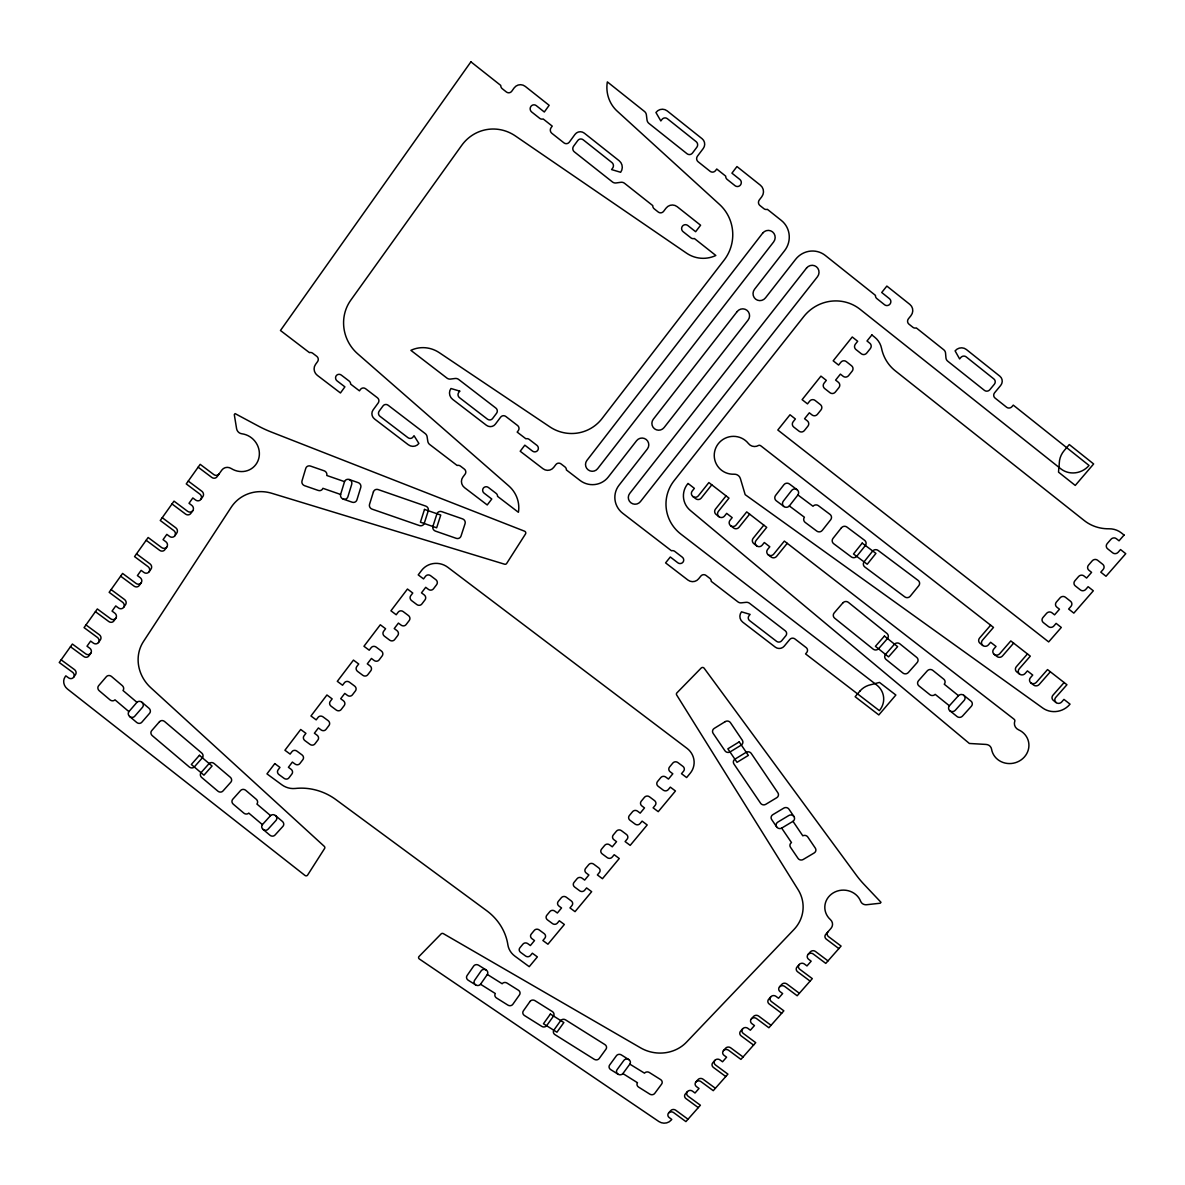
<?xml version="1.0" encoding="UTF-8"?>
<svg xmlns="http://www.w3.org/2000/svg" width="1185" height="1185" viewBox="0 0 1185 1185"><rect width="100%" height="100%" fill="white"/><g stroke="black" fill="none" stroke-linecap="round" stroke-linejoin="round"><path stroke-width="1.5" d="M198.147 467.186L211.789 477.422A3.91 3.659 47.5 0 0 217.033 476.785L221.891 470.015A7.362 6.932 47.4 0 1 231.223 468.519A19.464 18.353 48.7 0 0 258.582 459.128A19.464 18.353 48.7 0 0 241.814 433.769A5.866 5.54 50.3 0 1 236.6 428.703L234.289 414.602L235.104 413.609L257.693 425.711A119.729 113.908 58.4 0 0 271.232 432.007L524.555 531.191A1.911 1.866 31.2 0 1 525.503 533.961L506.676 563.438A1.911 1.852 30.1 0 1 504.543 564.193L271.824 493.301A38.364 36.187 43.4 0 0 231.194 507.284L143.444 641.559A37.49 34.676 38.1 0 0 150.821 687.744L324.26 846.327A1.822 1.689 26.2 0 1 324.601 848.475L307.596 875.108A1.807 1.659 26.1 0 1 304.975 875.434L67.456 689.018A9.347 8.517 39.2 0 1 65.145 676.798L65.827 675.85L68.567 677.85A3.762 3.436 39.5 0 0 73.603 677.287L75.514 674.62A3.777 3.436 39.6 0 0 74.477 669.599L61.146 659.838M85.972 624.925L99.362 634.76A3.792 3.481 40.6 0 1 100.384 639.841L98.459 642.537A3.792 3.481 40.5 0 1 93.393 643.114L90.638 641.1L87.009 646.195L89.749 648.21A3.777 3.466 40.2 0 1 90.786 653.276L88.86 655.942A3.777 3.466 40.1 0 1 83.809 656.534L70.463 646.729M111.109 589.597L124.543 599.536A3.822 3.525 41.8 0 1 125.551 604.661L123.61 607.387A3.807 3.511 41.7 0 1 118.5 607.979L115.745 605.935L112.057 611.09L114.812 613.134A3.807 3.511 41.3 0 1 115.834 618.244L113.893 620.955A3.807 3.496 41.2 0 1 108.798 621.547L95.407 611.667M136.527 553.854L150.021 563.882A3.836 3.555 43.1 0 1 151.013 569.067L149.058 571.822A3.836 3.555 43 0 1 143.903 572.429L141.133 570.37L137.416 575.584L140.185 577.643A3.836 3.54 42.6 0 1 141.193 582.798L139.223 585.553A3.822 3.54 42.5 0 1 134.098 586.145L120.633 576.177M162.241 517.682L175.795 527.799A3.866 3.599 44.6 0 1 176.787 533.043L174.802 535.827A3.866 3.599 44.5 0 1 169.618 536.45L166.833 534.376L163.056 539.649L165.841 541.723A3.851 3.585 44 0 1 166.848 546.952L164.863 549.721A3.851 3.585 43.9 0 1 159.694 550.344L146.17 540.286M188.267 481.08L201.88 491.286A3.896 3.644 46.4 0 1 202.872 496.589L200.843 499.403A3.881 3.644 46.3 0 1 195.629 500.04L192.829 497.952L189.022 503.284L191.807 505.388A3.881 3.629 45.7 0 1 192.799 510.661L190.785 513.46A3.881 3.629 45.6 0 1 185.586 514.097L172.003 503.951M629.827 1064.13L622.999 1073.447A3.57 3.229 10.1 0 1 618.096 1074.232L610.66 1069.581A3.57 3.244 10.4 0 1 609.623 1065.048L616.422 1055.716A3.57 3.244 10.2 0 1 621.355 1054.917L628.805 1059.597A3.57 3.244 9.8 0 1 629.827 1064.13L644.507 1073.166A3.57 3.244 9 0 1 649.336 1072.499L660.608 1079.579A3.57 3.229 8.5 0 1 661.615 1084.097L654.757 1093.37A3.555 3.229 8.8 0 1 649.839 1094.155L638.582 1087.089A3.555 3.229 9.2 0 1 637.471 1082.72L622.91 1073.58M711.8 484.813L701.239 498.085A3.896 3.851 -1.8 0 1 695.773 498.737L692.855 496.485A3.896 3.851 -1.2 0 1 692.188 491.079L694.366 488.353L688.026 483.436L687.522 484.072A19.36 19.093 -3 0 0 690.248 510.394L969.36 743.469L985.994 744.432A6.132 5.747 -12.6 0 1 991.564 749.142A18.856 17.627 -13.8 0 0 1021.189 759.852A18.856 17.627 -13.8 0 0 1018.596 729.827A7.732 7.228 -15.2 0 1 1014.849 720.954L1014.79 720.125A5.792 5.421 -14.8 0 0 1013.59 718.836L784.351 541.086L773.687 554.15A3.896 3.792 -9.4 0 1 768.221 554.787A3.896 3.792 -9.4 0 1 767.613 549.455L769.806 546.774L764.325 542.523L762.133 545.218A3.896 3.807 -8.7 0 1 756.667 545.855L753.779 543.619A3.896 3.807 -8.5 0 1 753.171 538.271L763.807 525.148M726.064 495.878L715.473 509.106A3.896 3.836 -5 0 0 716.125 514.483L719.028 516.734A3.896 3.822 -5.3 0 0 724.494 516.082L726.672 513.372L732.182 517.638L730.004 520.333A3.896 3.822 -6.6 0 0 730.627 525.71L733.53 527.947A3.896 3.822 -6.9 0 0 738.996 527.31L749.616 514.142M871.879 334.94L867.005 340.999L869.805 343.22A3.881 3.762 -44.4 0 1 870.338 348.583L866.694 353.115A3.866 3.762 -43.9 0 1 861.317 353.782L855.911 349.501A3.881 3.777 -44.7 0 1 855.377 344.139L857.673 341.28L852.252 336.984L833.188 360.818L838.595 365.084L840.876 362.24A3.851 3.762 -42.6 0 1 846.238 361.558L851.63 365.824A3.851 3.762 -41.8 0 1 852.163 371.157L848.549 375.66A3.851 3.748 -41.2 0 1 843.202 376.326L840.402 374.119L835.603 380.104L838.387 382.296A3.836 3.748 -39.5 0 1 838.936 387.599L835.336 392.072A3.822 3.748 -38.8 0 1 830.004 392.739L824.612 388.502A3.822 3.748 -39.6 0 1 824.064 383.199L826.33 380.37L820.938 376.119L802.112 399.656L807.489 403.878L809.74 401.063A3.807 3.733 -36.4 0 1 815.058 400.411L820.435 404.633A3.807 3.733 -35.6 0 1 820.998 409.906L817.413 414.335A3.807 3.733 -34.8 0 1 812.11 415.002L809.325 412.81L804.585 418.72L807.355 420.897A3.792 3.718 -32.3 0 1 807.918 426.156L804.363 430.57A3.792 3.718 -31.3 0 1 799.075 431.207L793.713 427.015A3.792 3.718 -31.9 0 1 793.15 421.771L795.387 418.972L790.01 414.765L777.819 430.007L1048.666 641.914L1061.301 627.457L1056.116 623.384L1053.806 626.05A3.777 3.54 -21.3 0 1 1048.518 626.628L1043.333 622.569A3.777 3.555 -21.4 0 1 1042.948 617.533L1046.607 613.326A3.777 3.555 -21.7 0 1 1051.895 612.734L1054.576 614.852L1059.479 609.223L1056.798 607.105A3.792 3.57 -22.6 0 1 1056.398 602.054L1060.086 597.818A3.792 3.57 -23 0 1 1065.389 597.225L1070.588 601.313A3.792 3.57 -22.9 0 1 1070.973 606.365L1068.633 609.031L1073.832 613.119L1093.325 590.797L1088.126 586.693L1085.786 589.389A3.807 3.57 -24.2 0 1 1080.468 589.982L1075.254 585.879A3.807 3.585 -24.4 0 1 1074.884 580.798L1078.587 576.532A3.807 3.585 -24.7 0 1 1083.919 575.925L1086.615 578.058L1091.578 572.355L1088.882 570.222A3.822 3.599 -25.6 0 1 1088.511 565.126L1092.229 560.831A3.836 3.599 -25.9 0 1 1097.577 560.224L1102.791 564.356A3.836 3.599 -25.8 0 1 1103.161 569.467L1100.791 572.162L1106.005 576.28L1125.75 553.691L1120.521 549.559L1118.151 552.269A3.851 3.599 -27 0 1 1112.789 552.891L1107.56 548.744A3.851 3.614 -27.2 0 1 1107.205 543.604L1110.967 539.293A3.851 3.614 -27.5 0 1 1116.329 538.671L1119.04 540.819L1124.061 535.057M787.24 543.322L776.575 556.387A3.896 3.792 -9.6 0 1 771.109 557.024L768.221 554.787M990.645 625.206L979.58 638.048A3.925 3.718 -17.9 0 0 980.039 643.307L982.869 645.514A3.925 3.718 -17.9 0 0 988.379 644.907L990.645 642.27L996.022 646.462L993.741 649.084A3.925 3.703 -17.8 0 0 994.185 654.327L997.015 656.534A3.925 3.703 -17.8 0 0 1002.525 655.927L1013.634 643.129M1027.469 653.942L1016.345 666.696A3.925 3.688 -17.8 0 0 1016.774 671.925L1019.604 674.117A3.925 3.688 -17.8 0 0 1025.099 673.524L1027.395 670.903L1032.727 675.065L1030.446 677.687A3.925 3.688 -17.7 0 0 1030.861 682.886L1033.676 685.078A3.925 3.673 -17.7 0 0 1039.186 684.486L1050.34 671.791M838.862 948.592L826.286 939.142A3.703 3.422 0 0 1 825.752 934.328L831.04 928.299A7.006 6.488 0 0 0 830.418 919.619A18.516 17.168 -1.2 0 1 833.262 892.883A18.516 17.168 -1.2 0 1 860.71 901.385A5.569 5.17 -2.4 0 0 866.576 904.733L880.233 903.222L880.988 902.303L864.828 885.21A113.612 105.924 -8.6 0 1 856 874.737L704.142 668.221A1.896 1.822 4.1 0 0 701.209 668.014L676.916 692.855A1.881 1.807 6.8 0 0 676.679 695.017L798.127 889.728A36.794 34.217 2.7 0 1 793.92 929.558L686.471 1042.193A35.965 32.928 8.5 0 1 640.641 1047.881L443.353 933.647A1.807 1.659 19.1 0 0 441.131 933.899L419.016 956.502A1.792 1.644 19.6 0 0 419.357 958.991L658.86 1121.528A8.873 8.014 8.3 0 0 671.021 1120.269L671.762 1119.425L669.229 1117.573A3.57 3.229 8 0 1 668.607 1113.011L670.695 1110.641A3.585 3.229 8 0 1 675.702 1110.212L688.026 1119.233M715.385 1088.274L703.031 1079.179A3.599 3.259 6.8 0 0 697.98 1079.624L695.862 1082.024A3.599 3.259 6.9 0 0 696.469 1086.615L699.017 1088.482L695.017 1093.014L692.484 1091.148A3.585 3.259 7.3 0 0 687.448 1091.592L685.345 1093.977A3.585 3.244 7.4 0 0 685.952 1098.569L698.291 1107.62M743.069 1056.976L730.656 1047.792A3.629 3.303 5.6 0 0 725.561 1048.251L723.428 1050.665A3.614 3.303 5.7 0 0 724.02 1055.317L726.583 1057.198L722.539 1061.79L719.991 1059.908A3.614 3.288 6.1 0 0 714.91 1060.353L712.792 1062.767A3.614 3.288 6.2 0 0 713.385 1067.404L725.768 1076.528M771.05 1025.306L758.593 1016.049A3.644 3.333 4.2 0 0 753.467 1016.523L751.32 1018.967A3.644 3.333 4.3 0 0 751.897 1023.662L754.46 1025.558L750.372 1030.195L747.809 1028.299A3.629 3.318 4.7 0 0 742.699 1028.758L740.551 1031.202A3.629 3.318 4.9 0 0 741.143 1035.883L753.571 1045.081M799.357 993.282L786.855 983.95A3.673 3.377 2.7 0 0 781.7 984.424L779.508 986.898A3.673 3.362 2.8 0 0 780.071 991.638L782.648 993.563L778.515 998.259L775.953 996.333A3.659 3.362 3.3 0 0 770.798 996.807L768.635 999.281A3.659 3.348 3.4 0 0 769.198 1004.006L781.67 1013.293M827.989 960.887L815.443 951.466A3.688 3.407 1 0 0 810.244 951.955L808.037 954.473A3.688 3.407 1.1 0 0 808.585 959.258L811.162 961.198L806.985 965.938L804.408 964.012A3.688 3.392 1.6 0 0 799.223 964.486L797.031 966.99A3.688 3.392 1.8 0 0 797.579 971.759L810.11 981.121M1064.115 682.545L1052.947 695.21A3.925 3.673 -17.6 0 0 1053.346 700.394L1056.146 702.587A3.925 3.659 -17.6 0 0 1061.656 701.994L1063.952 699.402L1070.04 704.142L1069.522 704.734A19.493 18.234 -17.8 0 1 1042.785 708.052L745.172 494.663L740.403 478.636A6.221 6.132 -12.6 0 0 734.152 474.207A19.138 18.916 -17.9 0 1 716.021 447.426A19.138 18.916 -17.9 0 1 748.476 443.59A7.851 7.747 -25.6 0 0 758.726 445.367L759.6 445.264A5.881 5.792 -22.9 0 1 761.244 446.152L993.489 627.413L982.409 640.255A3.925 3.718 -17.9 0 0 982.869 645.514M349.19 479.51L358.24 482.65A3.866 3.703 44.6 0 1 360.758 487.479L356.907 499.922A3.851 3.688 43.7 0 1 352.212 502.218L343.176 499.092A3.851 3.688 44.2 0 1 340.658 494.278L344.479 481.821A3.866 3.688 45.1 0 1 349.19 479.51A3.866 3.688 45.1 0 1 351.708 484.339L347.886 496.796A3.851 3.688 44.2 0 1 343.176 499.092M344.539 481.643L326.793 475.481A3.866 3.688 46.3 0 0 324.201 470.83L310.455 466.06A3.881 3.688 46.8 0 0 305.76 468.386L302.012 480.873A3.866 3.673 45.9 0 0 304.56 485.687L318.261 490.442A3.866 3.673 45.3 0 0 322.898 488.309L340.613 494.456M480.532 984.246L495.3 993.519A3.585 3.274 15.7 0 0 496.5 997.977L507.921 1005.132A3.585 3.274 15.2 0 0 512.824 1004.317L519.504 994.837A3.585 3.288 15 0 0 518.408 990.23L506.958 983.046A3.585 3.288 15.6 0 0 502.144 983.743L487.346 974.455M475.718 984.942L468.179 980.202A3.585 3.288 17.2 0 1 467.053 975.596L473.659 966.056A3.585 3.303 17 0 1 478.577 965.227L486.146 969.967A3.585 3.303 16.6 0 1 487.257 974.588L480.621 984.113A3.585 3.288 16.8 0 1 475.718 984.942A3.585 3.288 16.8 0 1 474.592 980.336L481.214 970.796A3.585 3.303 16.6 0 1 486.131 969.967M783.981 506.543L776.279 500.781A3.896 3.822 -16.7 0 1 775.582 495.434L783.922 484.709A3.91 3.836 -19.3 0 1 789.388 483.954L797.105 489.731A3.91 3.822 -19.3 0 1 797.801 495.108L789.432 505.802A3.896 3.822 -16.8 0 1 783.981 506.543A3.896 3.822 -16.8 0 1 783.285 501.196L791.624 490.486A3.91 3.822 -19.3 0 1 797.105 489.731M797.905 494.945L812.999 506.262A3.91 3.807 -19.1 0 1 818.361 505.654L830.018 514.394A3.91 3.807 -19 0 1 830.685 519.741L822.286 530.376A3.896 3.792 -17.1 0 1 816.821 531.117L805.178 522.407A3.896 3.807 -17 0 1 804.393 517.223L789.314 505.951M871.716 334.807L874.678 337.162A20.234 19.686 -43.7 0 1 881.566 348.405A40.868 39.431 -43.5 0 0 895.282 370.831L1084.275 520.57A40.631 38.187 -30.6 0 0 1108.997 528.791A20.101 18.856 -27 0 1 1121.351 532.894L1124.209 535.176M949.378 705.771L935.187 694.366A3.851 3.644 -12.8 0 1 929.899 694.706L918.893 685.863A3.851 3.659 -12.6 0 1 918.508 680.708L927.307 670.814A3.866 3.659 -13.6 0 1 932.743 670.325L943.778 679.198A3.866 3.659 -13.7 0 1 944.267 684.219L958.472 695.654M949.881 710.763L957.095 716.555A3.851 3.629 -13 0 0 962.501 716.081L971.359 706.275A3.851 3.629 -13.9 0 0 971.004 701.135L963.775 695.314A3.851 3.644 -13.9 0 0 958.354 695.788L949.511 705.623A3.851 3.629 -13 0 0 949.866 710.763A3.851 3.629 -13 0 0 955.288 710.274L964.131 700.453A3.851 3.644 -13.9 0 0 963.775 695.314M141.919 702.275L149.014 708.289A3.718 3.422 36.6 0 1 149.606 713.281L141.77 722.287A3.718 3.407 36.4 0 1 136.719 722.465L129.624 716.466A3.718 3.407 36.8 0 1 129.017 711.489L136.838 702.453A3.718 3.422 37 0 1 141.919 702.275A3.718 3.422 37 0 1 142.526 707.267L134.69 716.288A3.718 3.407 36.8 0 1 129.624 716.466M275.498 815.591A3.659 3.377 29 0 1 276.001 820.45L268.062 829.204A3.644 3.362 29 0 1 263.011 829.352A3.644 3.362 29 0 1 262.507 824.508L270.447 815.739A3.659 3.377 29 0 1 275.498 815.591L282.445 821.472A3.659 3.362 28.5 0 1 282.948 826.33L274.994 835.069A3.644 3.362 28.5 0 1 269.943 835.218L263.011 829.352M136.956 702.335L123.018 690.514A3.733 3.422 38.1 0 0 122.307 685.641L111.479 676.457A3.733 3.422 38.7 0 0 106.398 676.65L98.607 685.745A3.733 3.422 38.5 0 0 99.244 690.751L110.042 699.891A3.733 3.407 37.9 0 0 114.989 699.831L128.913 711.622M270.565 815.621L256.923 804.052A3.659 3.377 30.2 0 0 256.301 799.297L245.71 790.306A3.673 3.377 30.8 0 0 240.644 790.469L232.734 799.297A3.659 3.377 30.8 0 0 233.267 804.171L243.829 813.117A3.659 3.362 30.1 0 0 248.761 813.088L262.389 824.627M781.67 828.108L791.476 842.565A3.718 3.481 0.3 0 0 790.499 847.275L798.053 858.414A3.718 3.481 0.1 0 0 803.178 859.495L814.169 852.963A3.718 3.481 -0.7 0 0 815.339 848.164L807.77 836.98A3.733 3.496 -0.5 0 0 802.793 835.81L792.987 821.338M776.679 826.937L771.672 819.546A3.733 3.511 0.9 0 1 772.798 814.702L783.803 808.096A3.733 3.511 0.1 0 1 788.958 809.162L793.98 816.583A3.733 3.511 0 0 1 792.824 821.427L781.833 828.019A3.718 3.496 0.8 0 1 776.679 826.937A3.718 3.496 0.8 0 1 777.819 822.109L788.825 815.502A3.733 3.511 0 0 1 793.98 816.583M756.667 545.855A3.896 3.807 -8.7 0 1 756.06 540.508L766.71 527.384L746.713 511.89L736.092 525.059A3.896 3.822 -6.6 0 1 730.627 525.71M719.028 516.734A3.896 3.822 -5.3 0 1 718.391 511.357L728.982 498.13L708.882 482.562L698.32 495.834A3.896 3.851 -1.2 0 1 692.855 496.485M73.603 677.287A3.762 3.436 39.5 0 0 72.566 672.265L59.25 662.504L72.374 644.048L85.72 653.853A3.777 3.466 40.2 0 0 90.786 653.276M98.459 642.537A3.792 3.481 40.5 0 0 97.437 637.456L84.061 627.62L97.333 608.957L110.738 618.837A3.807 3.511 41.3 0 0 115.834 618.244M123.61 607.387A3.807 3.511 41.7 0 0 122.588 602.247L109.153 592.322L122.588 573.436L136.053 583.42A3.836 3.54 42.6 0 0 141.193 582.798M149.058 571.822A3.836 3.555 43 0 0 148.051 566.637L134.557 556.609L148.14 537.501L161.664 547.574A3.851 3.585 44 0 0 166.848 546.952M174.802 535.827A3.866 3.599 44.5 0 0 173.795 530.584L160.256 520.482L174.002 501.136L187.585 511.298A3.881 3.629 45.7 0 0 192.799 510.661M200.843 499.403A3.881 3.644 46.3 0 0 199.865 494.115L186.252 483.91L200.176 464.342L213.818 474.592A3.91 3.673 47.6 0 0 219.062 473.941M668.607 1113.011A3.57 3.229 8 0 1 673.613 1112.582L685.922 1121.602L700.394 1105.235L688.055 1096.184A3.585 3.259 7.3 0 1 687.448 1091.592M695.862 1082.024A3.599 3.259 6.9 0 1 700.913 1081.579L713.266 1090.674L727.901 1074.128L715.518 1064.989A3.614 3.288 6.1 0 1 714.91 1060.353M723.428 1050.665A3.614 3.303 5.7 0 1 728.523 1050.221L740.921 1059.39L755.719 1042.652L743.291 1033.438A3.629 3.318 4.7 0 1 742.699 1028.758M751.32 1018.967A3.644 3.333 4.3 0 1 756.43 1018.508L768.887 1027.751L783.848 1010.835L771.376 1001.532A3.659 3.362 3.3 0 1 770.798 996.807M779.523 986.898A3.673 3.362 2.8 0 1 784.677 986.424L797.179 995.755L812.303 978.632L799.771 969.271A3.688 3.392 1.6 0 1 799.223 964.486M808.037 954.473A3.688 3.407 1.1 0 1 813.236 953.984L825.782 963.39L841.083 946.074L828.508 936.624A3.703 3.422 -0.1 0 1 827.974 931.795M628.805 1059.597A3.57 3.244 9.8 0 0 623.873 1060.397L617.059 1069.714A3.57 3.229 10.1 0 0 618.096 1074.232M1056.146 702.587A3.925 3.659 -17.6 0 1 1055.746 697.402L1066.93 684.737L1047.525 669.584L1036.371 682.293A3.925 3.688 -17.7 0 1 1030.861 682.886M1019.604 674.117A3.925 3.688 -17.8 0 1 1019.174 668.903L1030.298 656.149L1010.805 640.922L999.696 653.735A3.925 3.703 -17.8 0 1 994.185 654.327M1058.901 467.29L1058.516 472.134L1075.254 485.435L1093.637 463.957L1069.285 444.553L1064.16 450.611A20.338 19.212 -32.1 0 0 1059.286 462.994A40.379 38.438 -31.4 0 1 1058.901 467.29M373.408 491.879L369.542 504.321A3.851 3.688 42.6 0 0 372.06 509.12L419.534 525.592A3.836 3.688 39.3 0 0 424.26 523.311L428.229 510.913A3.851 3.703 40.4 0 0 425.756 506.099L378.133 489.568A3.851 3.703 43.6 0 0 373.408 491.879M424.497 509.417L420.423 522.17L436.658 527.799L440.746 515.06L424.497 509.417M436.909 513.92L432.925 526.318A3.836 3.703 38.1 0 0 435.399 531.087L456.284 538.346A3.822 3.703 36.2 0 0 461.024 536.064L465.053 523.696A3.836 3.718 37.2 0 0 462.594 518.897L441.664 511.624A3.836 3.703 39.1 0 0 436.909 513.92M530.021 1001.458L523.34 1010.923A3.57 3.274 14.3 0 0 524.422 1015.501L541.797 1026.388A3.57 3.259 13.5 0 0 546.715 1025.588L553.439 1016.167A3.585 3.274 13.3 0 0 552.358 1011.575L534.953 1000.644A3.585 3.274 14.1 0 0 530.021 1001.458M470.904 61.827L280.46 330.496L309.448 352.641A3.762 3.585 55.8 0 1 312.751 353.263L316.75 356.315A3.762 3.585 55.6 0 1 317.624 361.514L315.477 364.506A7.821 7.465 54.9 0 0 317.299 375.319L340.45 392.976L344.894 386.858L337.088 380.903A3.748 3.585 54.3 0 1 336.229 375.734A3.748 3.585 54.3 0 1 341.31 375.082L349.116 381.037A3.748 3.585 53.9 0 1 350.642 384.118L359.44 390.843L360.521 389.376A3.733 3.585 53.3 0 1 365.587 388.724L377.408 397.76A3.733 3.585 52.4 0 1 378.237 402.915L373.068 409.98A6.503 6.251 51.1 0 0 374.519 418.957L408.321 444.76A7.717 7.451 48.2 0 0 418.883 443.442L414.024 435.695L413.017 437.043A3.703 3.57 48.7 0 1 407.951 437.665L379.985 416.32A3.718 3.57 51.1 0 1 379.156 411.18L383.051 405.877A3.718 3.585 51.7 0 1 388.132 405.24L425.208 433.577A4.873 4.71 48.2 0 1 427.104 436.776L427.815 441.338A4.858 4.71 47.7 0 0 429.725 444.523L457.129 465.468A3.673 3.57 43.5 0 1 460.417 466.09L464.342 469.082A3.673 3.57 42.9 0 1 465.113 474.163L462.905 477.066A7.643 7.421 41.4 0 0 464.505 487.627L487.228 504.958L491.775 499.018L484.117 493.167A3.659 3.57 39.4 0 1 483.361 488.101A3.659 3.57 39.4 0 1 488.427 487.494L496.085 493.345A3.659 3.555 38.1 0 1 497.552 496.352L518.423 512.305A28.84 28.04 37 0 0 508.795 485.924L357.692 353.811A39.86 38.305 60 0 1 350.76 300.205L461.706 145.37A41.312 39.742 79.2 0 1 515.371 135.949L686.574 253.175A30.766 30.04 -75.8 0 0 715.844 255.486L694.366 238.496A3.881 3.807 -77.3 0 1 690.944 237.874L683.064 231.638A3.896 3.807 -78.7 0 1 682.412 226.187A3.896 3.807 -78.7 0 1 687.759 225.476L695.639 231.712L700.587 225.224L677.153 206.664A8.132 7.94 -81 0 0 666.014 208.175L663.615 211.33A3.91 3.807 -82.8 0 1 658.282 212.056L654.253 208.856A3.91 3.807 -83.4 0 1 652.772 205.612L624.569 183.32A5.155 5.007 -88 0 0 620.866 182.297L616.111 182.949A5.17 5.007 -88.5 0 1 612.408 181.927L574.295 151.813A3.955 3.807 88 0 1 573.555 146.273L577.791 140.511A3.955 3.822 88.6 0 1 583.139 139.771L611.964 162.582A3.94 3.807 -88.9 0 1 612.66 168.107L611.578 169.573L620.644 172.284A8.221 7.954 -88.4 0 0 619.192 160.775L584.309 133.15A6.932 6.68 88.7 0 0 574.947 134.453L569.318 142.141A3.955 3.822 87.3 0 1 563.971 142.881L551.825 133.283A3.97 3.822 86.5 0 1 551.069 127.728L552.24 126.128L543.174 118.959A3.985 3.822 85.9 0 1 539.708 118.322L531.68 111.982A3.985 3.822 85.5 0 1 530.924 106.383A3.985 3.822 85.5 0 1 536.272 105.628L544.315 111.997L549.159 105.317L525.251 86.386A8.339 7.969 84.9 0 0 514.083 87.986L511.757 91.23A3.999 3.822 84.2 0 1 506.41 92L502.292 88.742A4.014 3.822 84 0 1 500.751 85.424L470.904 61.827M550.388 1014.049L543.471 1023.751L556.95 1032.209L563.867 1022.522L550.388 1014.049M560.638 1020.685L553.899 1030.091A3.57 3.259 12.9 0 0 554.98 1034.653L594.277 1059.301A3.57 3.244 11.1 0 0 599.195 1058.516L605.979 1049.169A3.57 3.259 10.9 0 0 604.942 1044.607L565.556 1019.87A3.57 3.274 12.7 0 0 560.638 1020.685M459.736 391.124L458.714 392.502A3.733 3.629 53.4 0 0 459.484 397.671L487.465 419.179A3.718 3.629 50.1 0 0 492.59 418.527L496.589 413.224A3.718 3.629 51 0 0 495.834 408.055L458.699 379.481A4.918 4.784 55 0 0 455.114 378.489L450.537 379.067A4.933 4.784 56.1 0 1 446.952 378.089L410.884 350.345A29.551 28.588 55.3 0 1 439.279 352.671L549.84 426.852A39.194 38.705 54.8 0 0 602.01 418.601L724.109 260.137A40.912 39.994 -77.4 0 0 719.562 204.472L617.192 111.138A31.773 30.469 -84.8 0 1 607.342 81.883L644.462 111.449A5.258 5.066 -84.6 0 1 646.388 114.93L647.01 119.922A5.258 5.066 -83.6 0 0 648.921 123.403L687.093 153.783A3.97 3.836 -79.4 0 0 692.484 153.028L696.839 147.251A3.985 3.836 -78.9 0 0 696.188 141.682L667.362 118.707A3.999 3.851 -82.2 0 0 661.956 119.463L660.845 120.959L655.942 112.501A8.339 8.028 -82.5 0 1 667.214 110.916L702.127 138.749A6.947 6.71 -78.5 0 1 703.253 148.495L697.447 156.183A3.97 3.836 -78 0 0 698.098 161.738L710.156 171.336A3.955 3.836 -76.3 0 0 715.547 170.596L716.747 169.011L725.709 176.15A3.955 3.836 -74.1 0 0 727.16 179.424L735.085 185.734A3.955 3.836 -72.9 0 0 740.477 184.993A3.955 3.836 -72.9 0 0 739.855 179.468L731.93 173.158L736.966 166.552L760.489 185.29A8.236 7.984 -70.3 0 1 761.748 196.799L759.289 199.984A3.94 3.822 -69 0 0 759.896 205.479L763.925 208.693A3.94 3.822 -68.3 0 0 767.376 209.33L781.374 220.469A21.597 21.034 -65.9 0 1 784.603 250.657L754.549 289.258A7.095 6.962 -61.2 0 0 755.645 299.153A7.095 6.962 -61.2 0 0 765.466 297.894L795.579 259.367A21.508 20.945 -57.5 0 1 825.308 255.456L875.463 295.391A3.896 3.777 -49.9 0 0 876.841 298.59L884.603 304.782A3.896 3.777 -48.8 0 0 889.994 304.086A3.896 3.777 -48.8 0 0 889.476 298.694L881.714 292.502L886.854 286.074L909.902 304.456A8.117 7.851 -47 0 1 910.939 315.684L908.436 318.78A3.896 3.762 -45.7 0 0 908.939 324.142L912.88 327.282A3.896 3.762 -45.2 0 0 916.316 327.919L943.764 349.782A5.11 4.918 -41.5 0 1 945.541 353.115L945.956 357.855A5.11 4.918 -41 0 0 947.733 361.188L984.439 390.383A3.881 3.703 -37.7 0 0 989.816 389.732L994.333 384.266A3.881 3.718 -38.2 0 0 993.889 378.963L966.175 356.878A3.881 3.733 -40.5 0 0 960.783 357.544L959.628 358.951L955.095 350.878A8.102 7.791 -40.9 0 1 966.323 349.471L999.888 376.223A6.784 6.488 -38.2 0 1 1000.644 385.495L994.6 392.768A3.881 3.703 -37 0 0 995.044 398.056L1006.643 407.27A3.866 3.703 -36.2 0 0 1012.005 406.618L1013.264 405.122L1089.045 465.468A20.352 19.241 -32.7 0 1 1060.812 468.816L860.132 309.344A40.423 39.446 -46.6 0 0 803.771 316.573L674.146 480.636A38.69 38.113 -2.6 0 0 680.812 534.05L876.752 685.048A19.093 18.175 -8.5 0 1 879.344 710.63L805.563 653.898L806.718 652.52A3.629 3.496 -6.3 0 0 806.185 647.602L794.883 638.908A3.629 3.496 -5.7 0 0 789.773 639.485L784.218 646.166A6.34 6.118 -4.5 0 1 775.316 647.158L742.728 622.14A7.569 7.332 -2.4 0 1 741.514 611.83L750.12 614.393L749.053 615.696A3.629 3.511 -2.8 0 0 749.631 620.644L776.575 641.337A3.629 3.496 -4.6 0 0 781.67 640.774L785.848 635.738A3.629 3.511 -5.3 0 0 785.285 630.82L749.542 603.298A4.784 4.636 -2.7 0 0 746.017 602.335L741.454 602.839A4.784 4.651 -2.4 0 1 737.929 601.876L711.222 581.331A3.644 3.54 1.4 0 0 709.845 578.369L706.008 575.421A3.644 3.555 1.8 0 0 700.898 575.999L698.602 578.843A7.584 7.406 3.5 0 1 687.952 580.072L665.585 562.89L670.295 556.994L677.85 562.801A3.644 3.57 5.2 0 0 682.96 562.208A3.644 3.57 5.2 0 0 682.323 557.202L674.769 551.395A3.644 3.57 6.5 0 0 671.48 550.773L622.717 513.268A20.249 19.967 16.5 0 1 619.029 485.228L647.38 448.952A6.799 6.754 21.7 0 0 646.166 439.472A6.799 6.754 21.7 0 0 636.641 440.642L608.32 476.977A20.323 20.056 32.2 0 1 579.998 480.414L566.386 469.941A3.673 3.614 35.8 0 0 564.934 466.905L561.023 463.898A3.673 3.614 36.9 0 0 555.913 464.52L553.662 467.453A7.673 7.525 38.9 0 1 543.011 468.742L520.2 451.233L524.822 445.175L532.509 451.1A3.688 3.614 42.8 0 0 537.635 450.463A3.688 3.614 42.8 0 0 536.909 445.338L529.206 439.413A3.688 3.614 44.4 0 0 525.888 438.791L517.178 432.095L518.289 430.644A3.703 3.629 47.5 0 0 517.549 425.489L505.817 416.468A3.703 3.629 49.4 0 0 500.692 417.105L495.36 424.171A6.488 6.325 49.5 0 1 486.428 425.282L452.596 399.315A7.777 7.554 53.6 0 1 450.967 388.502L459.736 391.124M274.787 763.599L266.966 773.879L281.778 784.751A18.412 17.108 30 0 0 295.258 788.469L295.435 788.455A54.673 50.451 27.1 0 1 335.918 799.623L486.694 910.702A53.977 49.652 18.3 0 1 507.861 944.712L507.876 944.875A18.056 16.679 15.1 0 0 514.897 956.147L529.236 966.679L537.368 956.902L532.346 953.214L530.391 955.569A3.451 3.185 14.9 0 1 525.592 956.028L520.57 952.325A3.451 3.185 15.2 0 1 519.874 947.822L522.97 944.09A3.451 3.185 15.1 0 1 527.769 943.63L530.376 945.541L534.509 940.564L531.902 938.638A3.466 3.2 14.8 0 1 531.221 934.121L534.317 930.373A3.466 3.2 14.7 0 1 539.145 929.899L544.182 933.617A3.466 3.2 14.4 0 1 544.863 938.15L542.893 940.52L547.929 944.223L564.356 924.478L559.32 920.76L557.335 923.13A3.466 3.214 14 0 1 552.506 923.604L547.455 919.871A3.466 3.214 14.3 0 1 546.774 915.324L549.899 911.546A3.466 3.229 14.1 0 1 554.743 911.072L557.365 913.013L561.542 907.977L558.92 906.036A3.481 3.229 13.8 0 1 558.254 901.459L561.379 897.682A3.481 3.244 13.7 0 1 566.252 897.193L571.303 900.941A3.481 3.244 13.4 0 1 571.97 905.518L569.985 907.917L575.036 911.65L591.656 891.683L586.59 887.921L584.59 890.335A3.496 3.259 12.8 0 1 579.717 890.809L574.651 887.047A3.496 3.259 13.2 0 1 573.984 882.455L577.139 878.633A3.496 3.259 13 0 1 582.028 878.144L584.649 880.099L588.886 875.004L586.249 873.049A3.496 3.274 12.6 0 1 585.583 868.442L588.767 864.606A3.496 3.274 12.5 0 1 593.655 864.117L598.736 867.894A3.496 3.274 12.2 0 1 599.388 872.515L597.388 874.93L602.454 878.707L619.266 858.503L614.185 854.711L612.156 857.155A3.511 3.288 11.5 0 1 607.253 857.644L602.158 853.852A3.511 3.288 11.9 0 1 601.506 849.201L604.706 845.349A3.511 3.303 11.7 0 1 609.623 844.846L612.26 846.816L616.541 841.661L613.889 839.691A3.525 3.303 11.2 0 1 613.252 835.025L616.467 831.144A3.525 3.318 11.1 0 1 621.384 830.641L626.495 834.462A3.525 3.318 10.7 0 1 627.132 839.128L625.102 841.572L630.183 845.379L647.188 824.953L642.092 821.116L640.048 823.575A3.525 3.333 9.9 0 1 635.101 824.093L629.99 820.257A3.54 3.333 10.3 0 1 629.353 815.561L632.583 811.666A3.54 3.333 10.1 0 1 637.545 811.147L640.181 813.147L644.507 807.918L641.87 805.933A3.54 3.348 9.6 0 1 641.233 801.223L644.477 797.298A3.54 3.348 9.3 0 1 649.439 796.779L654.564 800.63A3.54 3.348 9 0 1 655.187 805.356L653.128 807.829L658.238 811.666L675.45 790.987L670.325 787.136L668.251 789.625A3.555 3.362 8.1 0 1 663.274 790.143L658.149 786.277A3.555 3.362 8.4 0 1 657.527 781.537L660.8 777.582A3.555 3.377 8.2 0 1 665.777 777.064L668.444 779.063L672.813 773.79L670.162 771.79A3.57 3.392 7.5 0 1 669.54 767.021L672.828 763.051A3.57 3.392 7.3 0 1 677.835 762.533L682.975 766.414A3.57 3.392 6.9 0 1 683.582 771.183L681.493 773.687L686.633 777.553L690.159 773.316A18.649 17.731 7.3 0 0 686.989 748.342L447.886 567.348A18.99 18.234 33.4 0 0 421.608 570.415L418.216 574.888L423.534 578.902L425.533 576.265A3.629 3.496 34.1 0 1 430.555 575.673L435.858 579.687A3.629 3.496 33.5 0 1 436.643 584.649L433.458 588.812A3.629 3.481 33.4 0 1 428.452 589.389L425.711 587.316L421.49 592.841L424.23 594.914A3.629 3.466 33.1 0 1 425.015 599.862L421.86 603.995A3.629 3.466 32.9 0 1 416.853 604.572L411.565 600.588A3.629 3.466 33.5 0 1 410.78 595.64L412.765 593.033L407.462 589.034L390.932 610.793L396.22 614.763L398.19 612.156A3.614 3.451 33 0 1 403.181 611.593L408.455 615.563A3.614 3.451 32.5 0 1 409.255 620.481L406.114 624.584A3.614 3.436 32.4 0 1 401.137 625.147L398.412 623.103L394.235 628.568L396.975 630.613A3.599 3.436 32.2 0 1 397.775 635.501L394.649 639.589A3.599 3.422 32.1 0 1 389.687 640.152L384.414 636.197A3.599 3.422 32.6 0 1 383.614 631.309L385.584 628.731L380.311 624.776L363.958 646.269L369.231 650.209L371.186 647.647A3.599 3.407 32.2 0 1 376.119 647.084L381.392 651.024A3.585 3.407 31.7 0 1 382.192 655.883L379.096 659.941A3.585 3.407 31.7 0 1 374.149 660.489L371.438 658.46L367.306 663.852L370.031 665.896A3.585 3.392 31.5 0 1 370.846 670.725L367.75 674.769A3.585 3.377 31.4 0 1 362.832 675.317L357.589 671.406A3.585 3.392 31.8 0 1 356.774 666.562L358.714 664.015L353.456 660.089L337.31 681.331L342.554 685.241L344.479 682.693A3.57 3.362 31.6 0 1 349.397 682.16L354.626 686.056A3.57 3.362 31.1 0 1 355.456 690.87L352.389 694.869A3.57 3.362 31.1 0 1 347.486 695.417L344.776 693.403L340.702 698.735L343.413 700.75A3.57 3.348 30.9 0 1 344.228 705.549L341.176 709.534A3.555 3.348 30.9 0 1 336.288 710.067L331.074 706.186A3.57 3.348 31.3 0 1 330.245 701.401L332.156 698.883L326.927 694.988L310.959 715.992L316.188 719.858L318.098 717.355A3.555 3.333 31 0 1 322.972 716.821L328.186 720.687A3.555 3.333 30.6 0 1 329.015 725.442L325.993 729.412A3.555 3.318 30.6 0 1 321.12 729.945L318.424 727.945L314.395 733.219L317.091 735.218A3.54 3.303 30.5 0 1 317.921 739.958L314.914 743.899A3.54 3.303 30.4 0 1 310.055 744.417L304.856 740.581A3.54 3.303 30.8 0 1 304.012 735.841L305.923 733.352L300.709 729.486L284.918 750.253L290.118 754.09L292.014 751.601A3.54 3.288 30.6 0 1 296.857 751.083L302.042 754.919A3.525 3.288 30.2 0 1 302.886 759.629L299.894 763.54A3.525 3.288 30.2 0 1 295.065 764.058L292.369 762.088L288.399 767.302L291.08 769.272A3.525 3.274 30.1 0 1 291.925 773.968L288.947 777.864A3.525 3.259 30 0 1 284.133 778.382L278.949 774.575A3.525 3.274 30.4 0 1 278.09 769.88L279.971 767.421L274.787 763.599M762.636 233.193L586.886 460.461A6.769 6.68 32.2 0 0 588.16 469.867A6.769 6.68 32.2 0 0 597.61 468.727L773.627 241.933A7.199 7.006 -65.9 0 0 772.531 231.875A7.199 7.006 -65.9 0 0 762.636 233.193M737.174 311.566L653.305 419.238A6.814 6.799 15.5 0 0 654.505 428.777A6.814 6.799 15.5 0 0 664.074 427.592L748.061 320.143A7.036 6.932 -60.8 0 0 746.95 310.292A7.036 6.932 -60.8 0 0 737.174 311.566M806.526 268.062L629.709 493.464A6.754 6.651 16.5 0 0 630.924 502.81A6.754 6.651 16.5 0 0 640.374 501.685L817.457 276.757A7.169 6.977 -57.5 0 0 816.421 266.773A7.169 6.977 -57.5 0 0 806.526 268.062M841.424 527.784L833.011 538.39A3.896 3.777 -17.1 0 0 833.677 543.708L851.378 556.95A3.896 3.777 -17.2 0 0 856.829 556.209L865.272 545.648A3.91 3.777 -18.8 0 0 864.635 540.345L846.89 527.044A3.91 3.792 -18.9 0 0 841.424 527.784M862.191 543.1L853.511 553.973L867.242 564.238L875.937 553.395L862.191 543.1M872.604 551.143L864.161 561.69A3.896 3.762 -17.2 0 0 864.798 566.978L904.807 596.899A3.896 3.733 -17.3 0 0 910.258 596.188L918.76 585.731A3.91 3.748 -18.5 0 0 918.168 580.457L878.085 550.418A3.91 3.777 -18.7 0 0 872.604 551.143M859.866 691.151L855.14 696.721L878.826 714.94L895.86 695.032L879.492 682.427L874.885 683.612A38.468 36.824 -11 0 1 870.797 684.693A19.108 18.16 -9 0 0 859.866 691.151M842.905 602.854L834.181 612.926A3.851 3.718 -11.1 0 0 834.625 618.155L873.197 649.143A3.851 3.688 -11.9 0 0 878.618 648.639L887.387 638.656A3.866 3.688 -13.1 0 0 886.958 633.442L848.341 602.335A3.866 3.718 -12.5 0 0 842.905 602.854M159.516 721.68L151.68 730.671A3.703 3.407 35.6 0 0 152.258 735.633L189.333 767.006A3.688 3.392 33.4 0 0 194.384 766.843L202.265 757.941A3.688 3.392 33.5 0 0 201.717 753.008L164.596 721.517A3.703 3.407 35.7 0 0 159.516 721.68M884.44 636.049L875.419 646.314L888.557 656.875L897.593 646.64L884.44 636.049M894.394 644.299L885.625 654.268A3.851 3.673 -12.2 0 0 886.039 659.452L902.911 673.021A3.851 3.659 -12.4 0 0 908.332 672.532L917.131 662.608A3.866 3.673 -13.5 0 0 916.746 657.423L899.83 643.81A3.866 3.688 -13.3 0 0 894.394 644.299M199.435 755.304L191.333 764.473L203.953 775.168L212.071 766.028L199.435 755.304M209.019 763.658L201.124 772.546A3.673 3.377 32.7 0 0 201.672 777.449L217.907 791.18A3.673 3.377 31.7 0 0 222.943 791.017L230.853 782.174A3.673 3.392 31.8 0 0 230.32 777.271L214.085 763.496A3.688 3.392 32.8 0 0 209.019 763.658M725.264 721.606L714.229 728.405A3.762 3.585 3.7 0 0 713.133 733.367L724.968 750.801A3.748 3.57 3 0 0 730.153 751.883L741.188 745.143A3.762 3.585 2.1 0 0 742.299 740.195L730.464 722.687A3.762 3.599 2.7 0 0 725.264 721.606M739.203 741.884L727.857 748.816L737.026 762.325L748.357 755.408L739.203 741.884M746.076 752.356L735.041 759.081A3.748 3.555 2.6 0 0 733.945 763.999L760.592 803.252A3.733 3.525 1.4 0 0 765.747 804.334L776.753 797.698A3.733 3.525 0.5 0 0 777.893 792.824L751.26 753.438A3.748 3.57 1.6 0 0 746.076 752.356"/></g></svg>
